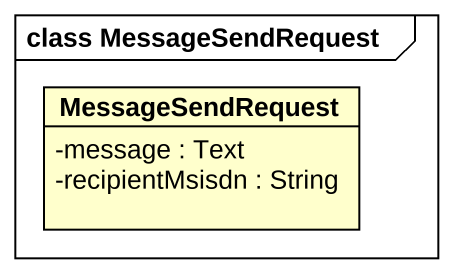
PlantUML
@startuml
mainframe class MessageSendRequest
hide circle
hide empty members
skinparam classAttributeIconSize 0
class MessageSendRequest {
  -message : Text
  -recipientMsisdn : String
}
@enduml
